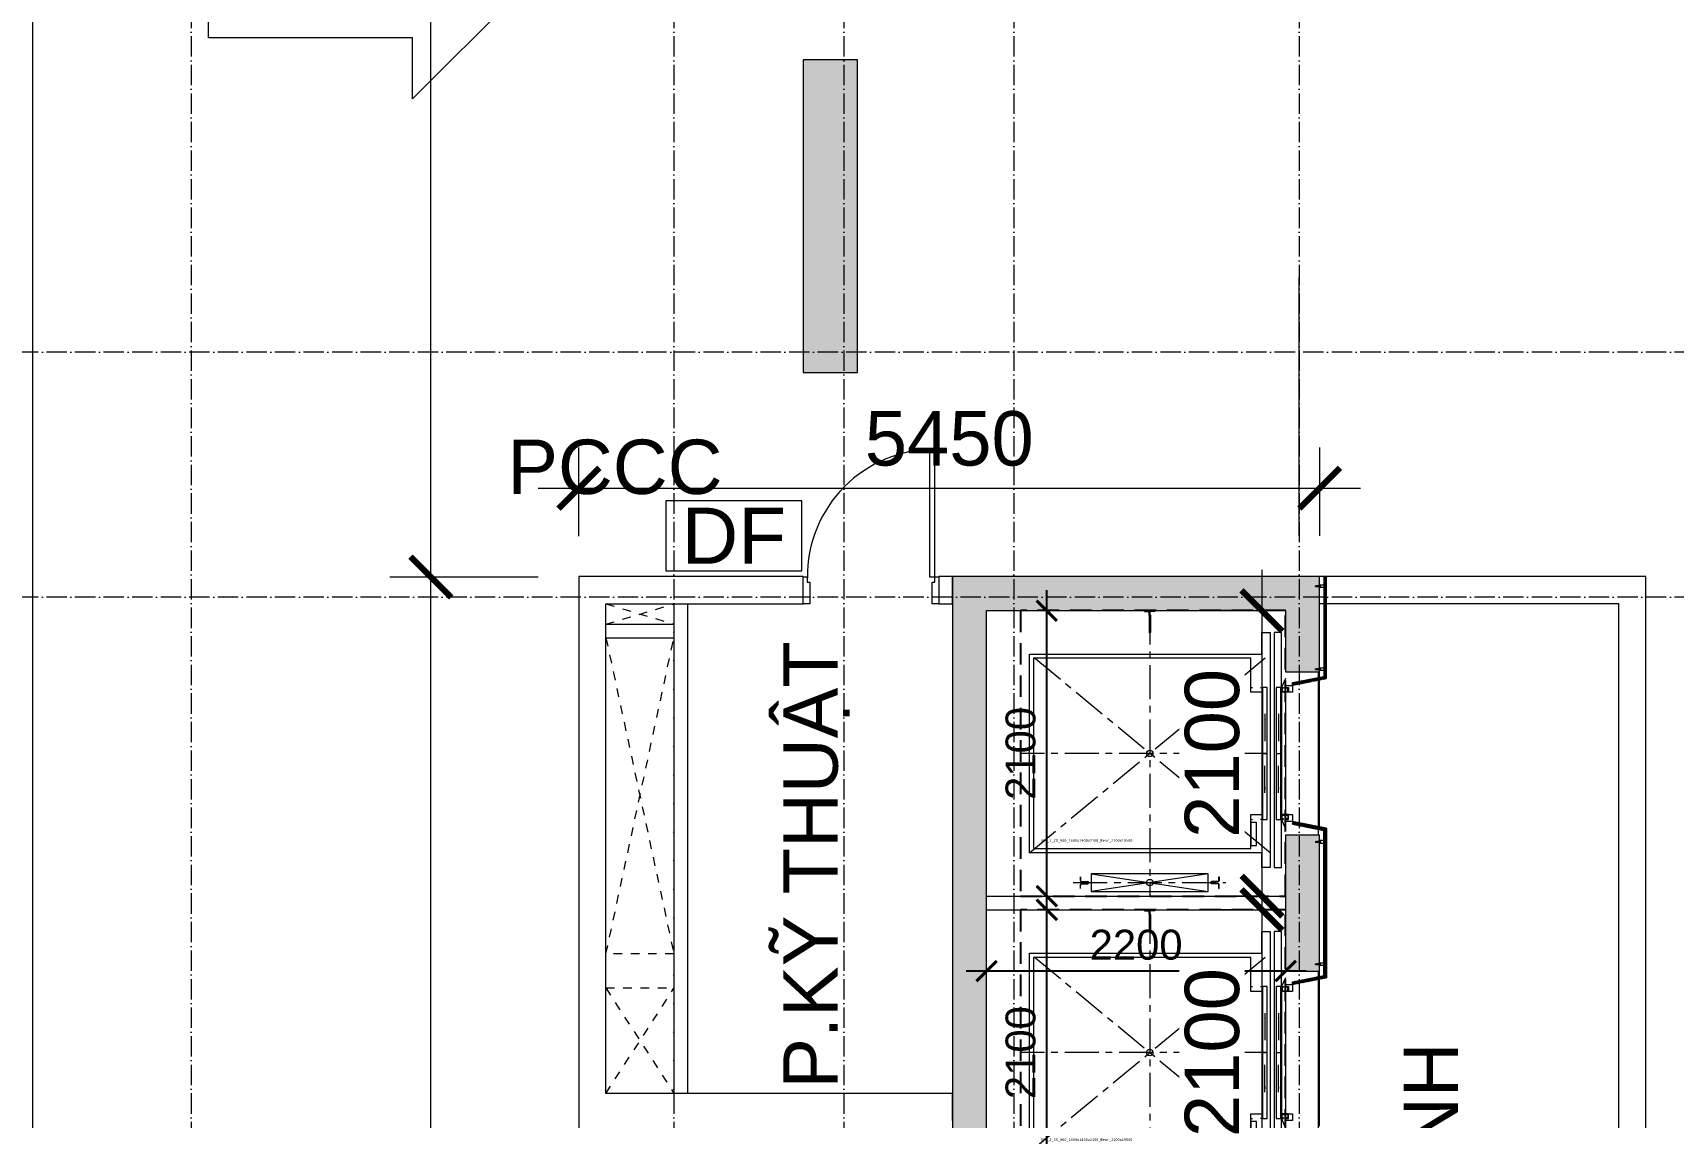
# Model space of a CAD drawing. Header units: millimetres. Extents: x -55733 to 116976, y -16290 to 119028.
# Drawn here: x 18735 to 30801, y 27325 to 35299 of the extents above; entities that cross this region are included whole.
import ezdxf
from ezdxf.enums import TextEntityAlignment as Align

# ---------------------------------------------------------------- set-up
doc = ezdxf.new("R2010")
doc.units = ezdxf.units.MM
for name, pattern in [('CENTERX2', [4, 2.5, -0.5, 0.5, -0.5]), ('Dash', [6.35, 3.175, -3.175]), ('Grid Line', [4.2, 3, -0.6, 0, -0.6]), ('HIDDEN', [0.375, 0.25, -0.125]), ('HIDDEN2', [4.7625, 3.175, -1.5875])]:
    doc.linetypes.add(name, pattern=pattern)
doc.layers.get('Defpoints').update_dxf_attribs({"color": 230})
for name, color, linetype, lineweight in [('A-DETL', 83, 'Continuous', 5), ('A-DETL-GENF', 31, 'Continuous', 5), ('A-DETL-GENF-HDLN', 161, 'Dash', 5), ('CHU', 181, 'Continuous', 5), ('CUA', 31, 'Continuous', 9), ('DIM', 1, 'Continuous', 5), ('G-ANNO-SYMB', 111, 'Continuous', 5), ('GRA', 211, 'Continuous', 9), ('LAT-GACH', 140, 'Continuous', 13), ('NET THAY 2', 55, 'Continuous', 5), ('NET-CAT', 3, 'Continuous', 15), ('NET-THAY', 2, 'Continuous', 9), ('THIET-BI-1', 26, 'Continuous', 5), ('TRUC', 225, 'Continuous', 5), ('X-COT HAM$0$LC.HA', 8, 'Continuous', 9), ('Y-GHI CHU PCCC$0$Z-CT1-GHI CHU TT$0$KI-HIEU', 6, 'Continuous', 13)]:
    doc.layers.add(name, color=color, linetype=linetype, lineweight=lineweight)
doc.styles.add('Arial_3', font='arial_0.ttf', dxfattribs={"height": 400})
doc.styles.add('hoistway plan', font='chhbg.shx', dxfattribs={"height": 45})
doc.styles.add('TA1', font='arial_0.ttf')
doc.styles.add('Y-GHI CHU PCCC$0$Arial', font='arial_0.ttf')
doc.dimstyles.new('D_100', dxfattribs={"dimtxt": 220, "dimasz": 150, "dimexe": 150, "dimexo": 150, "dimgap": 80, "dimtad": 1, "dimdec": 0, "dimzin": 9, "dimtxsty": 'TA1', "dimblk": 'ARCHTICK', "dimcen": 1, "dimdle": 150, "dimclrd": 256, "dimclre": 256, "dimclrt": 7, "dimadec": 0, "dimazin": 0, "dimtfac": 1, "dimtdec": 0, "dimtix": 1, "dimtmove": 1, "dimatfit": 3, "dimfxl": 0, "dimtolj": 1, "dimtzin": 0, "dimlwd": -1, "dimlwe": -1, "dimarcsym": 0})
doc.dimstyles.new('D_200_KTx2', dxfattribs={"dimtxt": 400, "dimasz": 300, "dimexe": 300, "dimexo": 300, "dimgap": 160, "dimtad": 1, "dimdec": 0, "dimzin": 9, "dimtxsty": 'TA1', "dimblk": 'ARCHTICK', "dimcen": 1, "dimdle": 300, "dimclrd": 256, "dimclre": 256, "dimclrt": 7, "dimadec": 0, "dimazin": 0, "dimtfac": 1, "dimtdec": 0, "dimtix": 1, "dimtmove": 1, "dimatfit": 3, "dimldrblk": 'ARCHTICK', "dimfxl": 0, "dimtolj": 1, "dimtzin": 0, "dimlwd": -1, "dimlwe": -1, "dimarcsym": 0})
doc.dimstyles.new('hoistway plan', dxfattribs={"dimtxt": 45, "dimasz": 17, "dimexe": 15, "dimexo": 20, "dimgap": 25, "dimtad": 1, "dimdec": 0, "dimzin": 0, "dimdsep": 46, "dimtxsty": 'hoistway plan', "dimblk": 'DOT', "dimcen": 50, "dimclrd": 8, "dimclre": 8, "dimclrt": 3, "dimadec": 0, "dimazin": 0, "dimtfac": 1, "dimtdec": 0, "dimtmove": 1, "dimatfit": 3, "dimfxl": 0, "dimtolj": 1, "dimtzin": 0, "dimarcsym": 0})
pattern_1 = [(225, (281291.963, 17214.836), (4.41941738, -4.41941738), []), (315, (281291.963, 17214.836), (4.41941738, 4.41941738), [])]
pattern_2 = [(240.2551187, (159143.5025, 32363.0964), (5.42651964, -3.10086836), []), (330.2551187, (159143.5025, 32363.0964), (3.10086836, 5.42651964), [])]

# ---------------------------------------------------------------- blocks, each defined once
blk = doc.blocks.new('ALC1807-ASCENT PLAZA-KET CAU_rvt-1-MẶT BẰNG HẦM 1')
at = {"layer": 'X-COT HAM$0$LC.HA'}
h = blk.add_hatch(color=256, dxfattribs=at)
h.dxf.hatch_style = 1
h.paths.add_polyline_path([(24801, 35100), (24401, 35100), (24401, 32800), (24801, 32800)])
at = {"ltscale": 1000, "elevation": 0}
blk.add_lwpolyline([(24801, 35100), (24401, 35100), (24401, 32800), (24801, 32800)], close=True, dxfattribs=at)
blk = doc.blocks.new('CUA 1 CANH MO - 2 - Type 1000-1152409-MẶT BẰNG HẦM 1')
at = {"layer": 'CUA', "lineweight": 5}
for p, q in [((-399, 98), (-349, 98)), ((-349, 98), (-349, -61)), ((551, 98), (601, 98)), ((551, -61), (551, 98)), ((-369, -102), (-399, -102)), ((-369, -61), (-369, -102)), ((-349, -61), (-369, -61)), ((571, -61), (551, -61)), ((571, -102), (571, -61)), ((601, -102), (571, -102))]:
    blk.add_line(p, q, dxfattribs=at)
at = {"layer": 'CUA'}
for p, q in [((-328, -102), (-368, -102)), ((-368, -102), (-368, -1040)), ((-328, -1040), (-328, -102)), ((-368, -1040), (-328, -1040))]:
    blk.add_line(p, q, dxfattribs=at)
at = {"layer": 'CUA', "lineweight": 5}
blk.add_arc((-368, -102), 938, 270, 0.5, dxfattribs=at)
blk = doc.blocks.new('AROW - AROW-1139903-MẶT BẰNG HẦM 1')
at = {"layer": 'A-DETL-GENF'}
for p, q in [((0, 0), (900, 900)), ((900, 900), (900, 450)), ((900, 450), (2400, 450)), ((2400, 450), (2400, -450)), ((900, -900), (0, 0)), ((2400, -450), (900, -450)), ((900, -450), (900, -900))]:
    blk.add_line(p, q, dxfattribs=at)
blk = doc.blocks.new('_DOT')
at = {"color": 0, "linetype": 'ByBlock'}
blk.add_line((-0.5, 0), (-1, 0), dxfattribs=at)
at = {"color": 0, "linetype": 'ByBlock', "const_width": 0.5}
blk.add_lwpolyline([(-0.25, 0, 1), (0.25, 0, 1)], format="xyb", close=True, dxfattribs=at)
blk = doc.blocks.new('A$C1F5A74C7')
at = {"color": 0, "lineweight": 5}
for p, q in [((0, 10), (0, 12)), ((0, 10), (21, 10)), ((3, 8), (3, 10)), ((3, 5), (3, 7)), ((5, 91), (10, 94)), ((5, 91), (5, 29)), ((5, 91), (15, 91)), ((6, 78), (5, 75)), ((5, 75), (8, 75)), ((6, 72), (5, 69)), ((5, 69), (8, 69)), ((6, 66), (5, 63)), ((5, 63), (8, 63)), ((6, 60), (5, 57)), ((5, 57), (8, 57)), ((6, 54), (5, 51)), ((5, 51), (8, 51)), ((5, 49), (8, 49)), ((5, 10), (5, 29)), ((8, 5), (5, 5)), ((7, 80), (6, 78)), ((6, 78), (10, 78)), ((8, 73), (6, 72)), ((8, 67), (6, 66)), ((8, 61), (6, 60)), ((8, 55), (6, 54)), ((8, 82), (7, 80)), ((7, 81), (10, 81)), ((7, 80), (10, 80)), ((7, 29), (7, 76)), ((7, 10), (7, 31)), ((7, 9), (7, 10)), ((7, 5), (7, 8)), ((7, 5), (7, 5)), ((9, 84), (8, 82)), ((8, 83), (10, 83)), ((8, 73), (8, 75)), ((8, 69), (8, 67)), ((8, 61), (8, 63)), ((8, 57), (8, 55)), ((8, 51), (8, 49)), ((10, 87), (9, 85)), ((9, 85), (12, 86)), ((10, 5), (9, 5)), ((10, 99), (10, 11)), ((10, 94), (15, 91)), ((10, 87), (12, 85)), ((10, 41), (10, 80)), ((10, 78), (15, 78)), ((10, 41), (11, 41)), ((10, 13), (10, 0)), ((12, 5), (10, 5)), ((11, 84), (13, 84)), ((11, 81), (14, 82)), ((11, 41), (11, 80)), ((11, 80), (14, 80)), ((12, 84), (12, 83)), ((12, 73), (12, 75)), ((12, 75), (15, 75)), ((12, 73), (15, 72)), ((12, 69), (12, 67)), ((12, 69), (15, 69)), ((12, 67), (15, 66)), ((12, 61), (12, 63)), ((12, 63), (15, 63)), ((12, 61), (15, 60)), ((12, 57), (12, 55)), ((12, 57), (15, 57)), ((12, 55), (15, 54)), ((12, 49), (12, 51)), ((12, 51), (15, 51)), ((12, 49), (15, 49)), ((12, 5), (12, 5)), ((13, 82), (14, 80)), ((16, 5), (13, 5)), ((14, 80), (15, 78)), ((14, 29), (14, 76)), ((14, 10), (14, 31)), ((14, 9), (14, 10)), ((14, 5), (14, 8)), ((15, 91), (15, 29)), ((15, 78), (15, 75)), ((15, 72), (15, 69)), ((15, 66), (15, 63)), ((15, 60), (15, 57)), ((15, 54), (15, 51)), ((15, 10), (15, 29)), ((18, 10), (18, 8)), ((18, 7), (18, 5)), ((21, 10), (21, 12))]:
    blk.add_line(p, q, dxfattribs=at)
for centre, radius, start, end in [((5, 7), 2.77, 227.3489, 309.0524), ((10, 15), 10.9, 250.5292, 255.5659), ((10, 15), 10.9, 263.51, 276.4907), ((10, 15), 10.9, 284.1671, 289.4715), ((16, 7), 2.77, 230.845, 312.6565)]:
    blk.add_arc(centre, radius, start, end, dxfattribs=at)
blk = doc.blocks.new('*U44')
for p, q in [((11, 0), (11, 0)), ((12, 0), (11, 0)), ((12, 0), (12, 0)), ((14, 0), (13, 0)), ((14, 3), (14, 4)), ((14, 2), (14, 3)), ((14, 2), (14, 2)), ((14, 0), (14, 1)), ((14, 0), (14, -1)), ((14, 0), (15, 0)), ((16, 0), (16, 0)), ((17, 0), (17, 0)), ((17, 0), (18, 0)), ((48, 10), (48, -10)), ((14, -2), (14, -3)), ((14, -2), (14, -2)), ((14, -3), (14, -4))]:
    blk.add_line(p, q)
blk.add_lwpolyline([(50, 10), (9, 10, 0.414215), (7, 8), (7, -8, 0.414214), (9, -10), (50, -10)], format="xyb")
for radius in [2.9, 0.712]:
    blk.add_circle((14, 0), radius)
at = {"extrusion": (0, 0, -1), "xscale": 0.3999999999068677, "yscale": 0.3999999999068677, "zscale": -0.4, "rotation": 90.00000000000001}
blk.add_blockref('A$C1F5A74C7', (-43, -4), dxfattribs=at)
blk = doc.blocks.new('_ArchTick')
at = {"color": 0, "const_width": 0.15}
blk.add_lwpolyline([(-0.5, -0.5), (0.5, 0.5)], dxfattribs=at)
blk = doc.blocks.new('*D129')
at = {"layer": 'Defpoints', "transparency": 16777216}
blk.add_line((5350, 11800), (2850, 11800), dxfattribs=at)
at = {"layer": 'Defpoints', "color": 0, "transparency": 16777216}
for p in [(3000, 11800), (3000, 11800), (5200, 11800)]:
    blk.add_point(p, dxfattribs=at)
at = {"layer": 'Defpoints', "transparency": 16777216, "xscale": 150, "yscale": 150, "zscale": 150}
for p, rotation in [((3000, 11800), 179.9999999999999), ((5200, 11800), 359.9999999999999)]:
    blk.add_blockref('_ArchTick', p, dxfattribs=dict(at, rotation=rotation))
at = {"layer": 'Defpoints', "color": 7, "transparency": 16777216, "insert": (4100, 11992), "char_height": 220, "attachment_point": 5, "style": 'TA1'}
blk.add_mtext('\\A1;2200', dxfattribs=at)
blk = doc.blocks.new('*D131')
at = {"layer": 'Defpoints', "transparency": 16777216}
blk.add_line((3443, 10000), (3443, 12400), dxfattribs=at)
at = {"layer": 'Defpoints', "color": 0, "transparency": 16777216}
for p in [(3443, 12250), (3443, 12250), (3443, 10150)]:
    blk.add_point(p, dxfattribs=at)
at = {"layer": 'Defpoints', "transparency": 16777216, "xscale": 150, "yscale": 150, "zscale": 150}
for p, rotation in [((3443, 12250), 89.9999999999999), ((3443, 10150), 269.9999999999999)]:
    blk.add_blockref('_ArchTick', p, dxfattribs=dict(at, rotation=rotation))
at = {"layer": 'Defpoints', "color": 7, "transparency": 16777216, "insert": (3251, 11200), "char_height": 220, "attachment_point": 5, "rotation": 90, "style": 'TA1'}
blk.add_mtext('\\A1;2100', dxfattribs=at)
blk = doc.blocks.new('*D132')
at = {"layer": 'Defpoints', "transparency": 16777216}
blk.add_line((3443, 12200), (3443, 14600), dxfattribs=at)
at = {"layer": 'Defpoints', "color": 0, "transparency": 16777216}
for p in [(3443, 14450), (3443, 14450), (3443, 12350)]:
    blk.add_point(p, dxfattribs=at)
at = {"layer": 'Defpoints', "transparency": 16777216, "xscale": 150, "yscale": 150, "zscale": 150}
for p, rotation in [((3443, 14450), 89.9999999999999), ((3443, 12350), 269.9999999999999)]:
    blk.add_blockref('_ArchTick', p, dxfattribs=dict(at, rotation=rotation))
at = {"layer": 'Defpoints', "color": 7, "transparency": 16777216, "insert": (3251, 13400), "char_height": 220, "attachment_point": 5, "rotation": 90, "style": 'TA1'}
blk.add_mtext('\\A1;2100', dxfattribs=at)
blk = doc.blocks.new('*D61')
at = {"layer": 'Defpoints', "color": 0, "transparency": 16777216}
for p in [(28201, 31950), (22751, 31297), (28201, 31300)]:
    blk.add_point(p, dxfattribs=at)
at = {"layer": 'DIM', "transparency": 16777216}
for p, q in [((22751, 31597), (22751, 32250)), ((28201, 31600), (28201, 32250)), ((22451, 31950), (28501, 31950))]:
    blk.add_line(p, q, dxfattribs=at)
at = {"layer": 'DIM', "transparency": 16777216, "xscale": 300, "yscale": 300, "zscale": 300, "rotation": 180}
blk.add_blockref('_ArchTick', (22751, 31950), dxfattribs=at)
at = {"layer": 'DIM', "transparency": 16777216, "xscale": 300, "yscale": 300, "zscale": 300}
blk.add_blockref('_ArchTick', (28201, 31950), dxfattribs=at)
at = {"layer": 'DIM', "color": 7, "transparency": 16777216, "insert": (25476, 32314), "char_height": 400, "attachment_point": 5, "style": 'TA1'}
blk.add_mtext('\\A1;5450', dxfattribs=at)
blk = doc.blocks.new('*D64')
at = {"layer": 'Defpoints', "color": 0, "transparency": 16777216}
for p in [(21662, 31297), (22751, 31297), (22751, 15097)]:
    blk.add_point(p, dxfattribs=at)
at = {"layer": 'DIM', "transparency": 16777216}
for p, q in [((21662, 14797), (21662, 31597)), ((22451, 31297), (21362, 31297)), ((22451, 15097), (21362, 15097))]:
    blk.add_line(p, q, dxfattribs=at)
at = {"layer": 'DIM', "transparency": 16777216, "xscale": 300, "yscale": 300, "zscale": 300}
for p, rotation in [((21662, 31297), 90), ((21662, 15097), 270)]:
    blk.add_blockref('_ArchTick', p, dxfattribs=dict(at, rotation=rotation))
at = {"layer": 'DIM', "color": 7, "transparency": 16777216, "insert": (21298, 23197), "char_height": 400, "attachment_point": 5, "rotation": 90, "style": 'TA1'}
blk.add_mtext('\\A1;16200', dxfattribs=at)
blk = doc.blocks.new('*D65')
at = {"layer": 'Defpoints', "color": 0, "transparency": 16777216}
for p in [(21662, 45047), (22751, 45047), (22751, 31297)]:
    blk.add_point(p, dxfattribs=at)
at = {"layer": 'DIM', "transparency": 16777216}
for p, q in [((21662, 30997), (21662, 45347)), ((22451, 45047), (21362, 45047)), ((22451, 31297), (21362, 31297))]:
    blk.add_line(p, q, dxfattribs=at)
at = {"layer": 'DIM', "transparency": 16777216, "xscale": 300, "yscale": 300, "zscale": 300}
for p, rotation in [((21662, 45047), 90), ((21662, 31297), 270)]:
    blk.add_blockref('_ArchTick', p, dxfattribs=dict(at, rotation=rotation))
at = {"layer": 'DIM', "color": 7, "transparency": 16777216, "insert": (21298, 38172), "char_height": 400, "attachment_point": 5, "rotation": 90, "style": 'TA1'}
blk.add_mtext('\\A1;13750', dxfattribs=at)
blk = doc.blocks.new('*D69')
at = {"layer": 'Defpoints', "color": 0, "transparency": 16777216}
for p in [(27951, 31050), (27776, 28950), (27951, 28950)]:
    blk.add_point(p, dxfattribs=at)
at = {"layer": 'DIM', "transparency": 16777216}
for p, q in [((27776, 31350), (27776, 28650)), ((27651, 31050), (27476, 31050)), ((27651, 28950), (27476, 28950))]:
    blk.add_line(p, q, dxfattribs=at)
at = {"layer": 'DIM', "transparency": 16777216, "xscale": 300, "yscale": 300, "zscale": 300}
for p, rotation in [((27776, 31050), 90), ((27776, 28950), 270)]:
    blk.add_blockref('_ArchTick', p, dxfattribs=dict(at, rotation=rotation))
at = {"layer": 'DIM', "color": 7, "transparency": 16777216, "insert": (27411, 30000), "char_height": 400, "attachment_point": 5, "rotation": 90, "style": 'TA1', "bg_fill": 3, "box_fill_scale": 1.1, "bg_fill_color": 256, "bg_fill_true_color": 13158600, "bg_fill_transparency": 0}
blk.add_mtext('\\A1;2100', dxfattribs=at)
blk = doc.blocks.new('*D70')
at = {"layer": 'Defpoints', "color": 0, "transparency": 16777216}
for p in [(27951, 28850), (27776, 26750), (27951, 26750)]:
    blk.add_point(p, dxfattribs=at)
at = {"layer": 'DIM', "transparency": 16777216}
for p, q in [((27776, 29150), (27776, 26450)), ((27651, 28850), (27476, 28850)), ((27651, 26750), (27476, 26750))]:
    blk.add_line(p, q, dxfattribs=at)
at = {"layer": 'DIM', "transparency": 16777216, "xscale": 300, "yscale": 300, "zscale": 300}
for p, rotation in [((27776, 28850), 90), ((27776, 26750), 270)]:
    blk.add_blockref('_ArchTick', p, dxfattribs=dict(at, rotation=rotation))
at = {"layer": 'DIM', "color": 7, "transparency": 16777216, "insert": (27411, 27800), "char_height": 400, "attachment_point": 5, "rotation": 90, "style": 'TA1', "bg_fill": 3, "box_fill_scale": 1.1, "bg_fill_color": 256, "bg_fill_true_color": 13158600, "bg_fill_transparency": 0}
blk.add_mtext('\\A1;2100', dxfattribs=at)
blk = doc.blocks.new('Y-GHI CHU PCCC$0$A$C67775D76')
at = {"color": 8, "ltscale": 30}
blk.add_lwpolyline([(-266.7, -137.5), (266.7, -137.5), (266.7, 137.5), (-266.7, 137.5)], close=True, dxfattribs=at)
at = {"color": 8, "style": 'Y-GHI CHU PCCC$0$Arial'}
blk.add_text('DF', height=220, dxfattribs=at).set_placement((0, 0), align=Align.MIDDLE_CENTER)
blk = doc.blocks.new('P13_13_900_CO_900_1600x1350_Rear_2050x1910')
h = blk.add_hatch()
h.set_pattern_fill('ANSI31', color=256, scale=50, angle=90, style=0)
h.set_pattern_definition([(225, (-738.679, 3896.771), (-4.419417, 4.419417), [])])
h.paths.add_polyline_path([(-947, 2019, 0.227735), (-946, 2018, -0.227735), (-945, 2016), (-945, 1990, -0.414214), (-947, 1988), (-953, 1988, -0.414214), (-955, 1990), (-955, 2016, -0.227735), (-954, 2018, 0.227735), (-954, 2019), (-954, 2041, 0.414214), (-956, 2043), (-986, 2043, -0.414214), (-988, 2045), (-988, 2050), (-913, 2050), (-913, 2045, -0.414214), (-915, 2043), (-945, 2043, 0.414214), (-947, 2041)])
h = blk.add_hatch()
h.set_pattern_fill('ANSI31', color=256, scale=50, angle=90, style=0)
h.set_pattern_definition([(315, (-3335.6985, 52.7706), (-4.419417, -4.419417), [])])
h.paths.add_polyline_path([(-1460, 6), (-1458, 6), (-1458, 34, -0.414214), (-1450, 42), (-1405, 42, 0.414214), (-1400, 47), (-1400, 53, 0.414214), (-1405, 58), (-1450, 58, -0.414214), (-1458, 66), (-1458, 93), (-1460, 93), (-1460, 65, 0.414214), (-1451, 56), (-1406, 56, -0.414214), (-1402, 52), (-1402, 48, -0.414214), (-1406, 44), (-1451, 44, 0.414214), (-1460, 35)])
h = blk.add_hatch()
h.set_pattern_fill('ANSI31', color=256, scale=50, angle=90, style=0)
h.set_pattern_definition([(225, (1435.637, 52.7706), (4.419417, -4.419417), [])])
h.paths.add_polyline_path([(-440, 6), (-442, 6), (-442, 34, 0.414214), (-450, 42), (-495, 42, -0.414214), (-500, 47), (-500, 53, -0.414214), (-495, 58), (-450, 58, 0.414214), (-442, 66), (-442, 93), (-440, 93), (-440, 65, -0.414214), (-449, 56), (-494, 56, 0.414214), (-498, 52), (-498, 48, 0.414214), (-494, 44), (-449, 44, -0.414214), (-440, 35)])
for p, q in [((-988, 2050), (-913, 2050)), ((-988, 2050), (-988, 2045)), ((-986, 2043), (-956, 2043)), ((-955, 2016), (-955, 1890)), ((-954, 2019), (-954, 2041)), ((-947, 2019), (-947, 2041)), ((-915, 2043), (-945, 2043)), ((-945, 2016), (-945, 1890)), ((-913, 2050), (-913, 2045)), ((-953, 1888), (-947, 1888)), ((-205, 1485), (-195, 1485)), ((-125, 1450), (-125, 550)), ((-65, 1450), (-65, 550)), ((-65, 1450), (-65, 550)), ((-35, 1450), (-35, 550)), ((50, 1550), (20, 1485)), ((20, 1450), (20, 550)), ((-85, 1000), (-120, 1000)), ((-85, 1000), (-120, 1000)), ((-205, 515), (-195, 515)), ((50, 450), (20, 515)), ((-1458, 93), (-1460, 93)), ((-1460, 93), (-1460, 65)), ((-1460, 6), (-1460, 35)), ((-1458, 6), (-1460, 6)), ((-1458, 66), (-1458, 93)), ((-1458, 6), (-1458, 34)), ((-1451, 56), (-1406, 56)), ((-1451, 44), (-1406, 44)), ((-1450, 58), (-1405, 58)), ((-1450, 42), (-1405, 42)), ((-1402, 48), (-1402, 52)), ((-1400, 47), (-1400, 53)), ((-500, 47), (-500, 53)), ((-498, 48), (-498, 52)), ((-450, 58), (-495, 58)), ((-450, 42), (-495, 42)), ((-449, 56), (-494, 56)), ((-449, 44), (-494, 44)), ((-442, 66), (-442, 93)), ((-442, 93), (-440, 93)), ((-442, 6), (-442, 34)), ((-442, 6), (-440, 6)), ((-440, 93), (-440, 65)), ((-440, 6), (-440, 35))]:
    blk.add_line(p, q)
at = {"linetype": 'CENTERX2', "ltscale": 100}
for p, q in [((-950, 2050), (-950, -50)), ((-1835, 269), (-65, 1731)), ((-65, 269), (-1835, 1731)), ((-125, 1000), (-1900, 1000)), ((-1512, 50), (-389, 50))]:
    blk.add_line(p, q, dxfattribs=at)
at = {"linetype": 'HIDDEN', "ltscale": 150}
for p, q in [((-125, 1731), (-125, 1485)), ((-125, 515), (-125, 269))]:
    blk.add_line(p, q, dxfattribs=at)
at = {"ltscale": 100}
for p, q in [((-520, 115), (-1380, -15)), ((-1380, 115), (-520, -15))]:
    blk.add_line(p, q, dxfattribs=at)
for points in [[(-65, 550), (-65, 160), (-125, 160), (-125, 269), (-1835, 269), (-1835, 1731), (-125, 1731), (-125, 1890), (-65, 1890), (-65, 1890)], [(-65, 1890), (-65, 1450)], [(20, 1473), (20, 1890), (-35, 1890), (-35, 1450)], [(-135, 1485), (-125, 1485), (-125, 1450), (-205, 1450), (-205, 1485), (-205, 1700), (-1805, 1700), (-1805, 300), (-205, 300), (-205, 515), (-205, 550), (-125, 550), (-125, 515), (-135, 515)], [(-120, 1000), (-85, 1000), (-85, 1485), (-120, 1485), (-120, 515), (-85, 515), (-85, 1000)], [(-20, 1000), (15, 1000), (15, 1485), (-20, 1485), (-20, 515), (15, 515), (15, 1000)], [(70, 1485), (70, 1450), (20, 1450), (20, 1485), (35, 1485), (35, 1480), (25, 1480), (25, 1455), (65, 1455), (65, 1480), (55, 1480), (55, 1485), (70, 1485)], [(-35, 550), (-35, 160), (20, 160), (20, 515)], [(70, 515), (70, 550), (20, 550), (20, 515), (35, 515), (35, 520), (25, 520), (25, 545), (65, 545), (65, 520), (55, 520), (55, 515), (70, 515)]]:
    blk.add_lwpolyline(points)
for points in [[(50, 1450), (50, 1500), (100, 1500), (100, 1450)], [(-205, 318), (-205, 498), (-207, 498), (-207, 318)], [(-165, 323), (-165, 493), (-205, 493), (-205, 323)], [(50, 500), (50, 550), (100, 550), (100, 500)], [(-520, 115), (-1380, 115), (-1380, -15), (-520, -15)]]:
    blk.add_lwpolyline(points, close=True)
for centre in [(-950, 1000), (-950, 50)]:
    blk.add_circle(centre, 23.8, dxfattribs=at)
for centre, radius, start, end in [((-986, 2045), 2, 180, 270), ((-956, 2041), 2, 0, 90), ((-953, 2016), 2, 128.6822, 180), ((-956, 2019), 2, 308.6822, 0), ((-945, 2041), 2, 90, 180), ((-945, 2019), 2, 180, 231.3178), ((-947, 2016), 2, 0, 51.3178), ((-915, 2045), 2, 270, 0), ((-953, 1890), 2, 180, 270), ((-947, 1890), 2, 270, 0), ((-1451, 65), 9, 180, 270), ((-1451, 35), 9, 90, 180), ((-1450, 66), 8, 180, 270), ((-1450, 34), 8, 90, 180), ((-1406, 52), 4, 0, 90), ((-1406, 48), 4, 270, 0), ((-1405, 53), 5, 0, 90), ((-1405, 47), 5, 270, 0), ((-495, 53), 5, 90, 180), ((-495, 47), 5, 180, 270), ((-494, 52), 4, 90, 180), ((-494, 48), 4, 180, 270), ((-450, 66), 8, 270, 0), ((-450, 34), 8, 0, 90), ((-449, 65), 9, 270, 0), ((-449, 35), 9, 0, 90)]:
    blk.add_arc(centre, radius, start, end)
at = {"layer": 'Defpoints', "linetype": 'HIDDEN2', "ltscale": 50}
blk.add_lwpolyline([(-1900, -50), (50, -50), (50, 2050), (-1900, 2050)], close=True, dxfattribs=at)
at = {"layer": 'Defpoints'}
blk.add_text('900_2_CO_900_1600x1400x2100_Rear_2100x19500', height=20, dxfattribs=at).set_placement((-1750, 350))
for points in [[(-102, 1290), (-102, 1091)], [(-2, 1290), (-2, 1091)], [(-102, 710), (-102, 909)], [(-2, 710), (-2, 909)]]:
    blk.add_leader(points, dimstyle='hoistway plan', override={"dimasz": 40, "dimtad": 0, "dimclrd": 256})
blk = doc.blocks.new('A$C18732D84')
at = {"layer": 'GRA', "transparency": 33554687}
h = blk.add_hatch(dxfattribs=at)
h.set_pattern_fill('ANSI37', color=159, scale=50, angle=180, style=0)
h.set_pattern_definition(pattern_1)
h.paths.add_polyline_path([(5500, 13950), (5500, 14700), (5480, 14700), (5480, 13966.4)])
h = blk.add_hatch(dxfattribs=at)
h.set_pattern_fill('ANSI37', color=159, scale=50, angle=555.25512, style=0)
h.set_pattern_definition(pattern_2)
h.paths.add_polyline_path([(5500, 13950), (5250, 13900), (5250, 13920.4), (5480, 13966.4)])
h = blk.add_hatch(dxfattribs=at)
h.set_pattern_fill('ANSI37', color=159, scale=50, angle=555.25512, style=0)
h.set_pattern_definition(pattern_2)
h.paths.add_polyline_path([(5500, 12850), (5250, 12900), (5250, 12879.6), (5480, 12833.6)])
h = blk.add_hatch(dxfattribs=at)
h.set_pattern_fill('ANSI37', color=159, scale=50, angle=180, style=0)
h.set_pattern_definition(pattern_1)
h.paths.add_polyline_path([(5500, 12850), (5500, 11750), (5480, 11766.4), (5480, 12833.6)])
h = blk.add_hatch(dxfattribs=at)
h.set_pattern_fill('ANSI37', color=159, scale=50, angle=555.25512, style=0)
h.set_pattern_definition(pattern_2)
h.paths.add_polyline_path([(5500, 11750), (5250, 11700), (5250, 11720.4), (5480, 11766.4)])
at = {"layer": 'NET-CAT'}
h = blk.add_hatch(color=256, dxfattribs=at)
h.dxf.hatch_style = 1
h.paths.add_polyline_path([(5450, 10600), (5200, 10600), (5200, 9600), (5450, 9600)], flags=17)
h.paths.add_polyline_path([(5450, 12800), (5200, 12800), (5200, 11800), (5450, 11800)], flags=17)
h.paths.add_polyline_path([(5450, 8400), (5200, 8400), (5200, 7400), (5450, 7400)], flags=17)
h.paths.add_polyline_path([(5450, 6200), (5200, 6200), (5200, 5750), (3000, 5750), (3000, 14450), (5200, 14450), (5200, 14000), (5450, 14000), (5450, 14700), (2750, 14700), (2750, 7800), (2350, 7800), (2350, 7550), (2750, 7550), (2750, 5750), (950, 5750), (950, 7550), (1350, 7550), (1350, 7800), (700, 7800), (700, 5750), (0, 5750), (0, -50), (4150, -50), (4150, 200), (250, 200), (250, 2700), (5450, 2700), (5450, 2950), (3300, 2950), (3300, 3825), (3050, 3825), (3050, 2950), (250, 2950), (250, 5500), (3050, 5500), (3050, 5025), (3300, 5025), (3300, 5500), (5450, 5500)])
at = {"layer": 'GRA'}
for points in [[(5500, 13950), (5500, 14700), (5480, 14700), (5480, 13966.4)], [(5500, 13950), (5250, 13900), (5250, 13920.4), (5480, 13966.4)], [(5500, 12850), (5250, 12900), (5250, 12879.6), (5480, 12833.6)], [(5500, 12850), (5500, 11750), (5480, 11766.4), (5480, 12833.6)], [(5500, 11750), (5250, 11700), (5250, 11720.4), (5480, 11766.4)], [(5500, 11750), (5250, 11700), (5250, 11720.4), (5480, 11766.4)]]:
    blk.add_lwpolyline(points, close=True, dxfattribs=at)
at = {"layer": 'LAT-GACH'}
for p, q in [((5450, 12860), (5450, 14000)), ((5200, 13850), (5200, 12950)), ((5450, 10660), (5450, 11800)), ((5200, 11650), (5200, 10750))]:
    blk.add_line(p, q, dxfattribs=at)
at = {"layer": 'NET THAY 2'}
for p, q in [((3000, 12350), (5200, 12350)), ((3000, 12250), (5200, 12250))]:
    blk.add_line(p, q, dxfattribs=at)
at = {"layer": 'NET-CAT'}
blk.add_lwpolyline([(5450, 5500), (5450, 6200), (5200, 6200), (5200, 5750), (3000, 5750), (3000, 14450), (5200, 14450), (5200, 14000), (5450, 14000), (5450, 14700), (2750, 14700), (2750, 7800), (2350, 7800), (2350, 7550), (2750, 7550), (2750, 5750), (950, 5750), (950, 7550), (1350, 7550), (1350, 7800), (700, 7800), (700, 5750), (0, 5750), (0, -50)], dxfattribs=at)
blk.add_lwpolyline([(5450, 12800), (5200, 12800), (5200, 11800), (5450, 11800)], close=True, dxfattribs=at)
at = {"layer": 'GRA', "xscale": -1}
for p in [(5500, 14630), (5500, 14020.4), (5500, 11850)]:
    blk.add_blockref('*U44', p, dxfattribs=at)
at = {"layer": 'GRA', "rotation": 180}
blk.add_blockref('*U44', (5500, 12750), dxfattribs=at)
at = {"layer": 'GRA', "xscale": -1, "rotation": 359.9999999999978}
blk.add_blockref('*U44', (5500, 11850), dxfattribs=at)
at = {"layer": 'THIET-BI-1'}
for p in [(5150, 12400), (5150, 10200)]:
    blk.add_blockref('P13_13_900_CO_900_1600x1350_Rear_2050x1910', p, dxfattribs=at)
at = {"layer": 'Defpoints'}
for base, p1, p2, picture, middle in [((3443.3, 14450), (3443.3, 12350), (3443.3, 14450), '*D132', (3251, 13400)), ((3443.3, 12250), (3443.3, 10150), (3443.3, 12250), '*D131', (3251, 11200))]:
    dim = blk.add_linear_dim(base=base, p1=p1, p2=p2, angle=90, dimstyle='D_100', dxfattribs=at)
    dim.commit()
    dim.dimension.update_dxf_attribs({"geometry": picture, "text_midpoint": middle})
dim = blk.add_linear_dim(base=(3000, 11800), p1=(5200, 11800), p2=(3000, 11800), dimstyle='D_100', dxfattribs=at)
dim.commit()
dim.dimension.update_dxf_attribs({"geometry": '*D129', "text_midpoint": (4100, 11992.3)})

msp = doc.modelspace()

# ---------------------------------------------------------------- linework, layer by layer
at = {"layer": 'A-DETL'}
msp.add_line((28050.5, 31599.9), (28050.5, 33499.9), dxfattribs=at)
at = {"layer": 'A-DETL-GENF'}
msp.add_line((22950.5, 30949.9), (23450.5, 30949.9), dxfattribs=at)
at = {"layer": 'A-DETL-GENF-HDLN', "ltscale": 20}
for p, q in [((22950.5, 31099.9), (23450.5, 30950.7)), ((22950.5, 30949.9), (23450.5, 31099.1)), ((22950.5, 30849.9), (23450.5, 28525.8)), ((22950.5, 28525), (23450.5, 30849.1)), ((23450.5, 28525.8), (22950.5, 28525)), ((22950.5, 28275), (23450.5, 27499.9)), ((22950.5, 28275), (23450.5, 28275)), ((22950.5, 27499.1), (23450.5, 28274.2))]:
    msp.add_line(p, q, dxfattribs=at)
at = {"layer": 'G-ANNO-SYMB'}
msp.add_line((18734.8, -12536.8), (18734.8, 47193.1), dxfattribs=at)
at = {"layer": 'NET-CAT'}
for p, q in [((22750.5, 31299.9), (22750.5, 27199.9)), ((24400.5, 31299.9), (22750.5, 31299.9)), ((24400.5, 31099.9), (24400.5, 31299.9)), ((25500.5, 31299.9), (25400.5, 31299.9)), ((25400.5, 31299.9), (25400.5, 31099.9)), ((25500.5, 31099.9), (25500.5, 31299.9)), ((30600.9, 31300.3), (28200.9, 31300.3)), ((30600.9, 26245.4), (30600.9, 31300.3)), ((22950.5, 27499.9), (22950.5, 31099.9)), ((22950.5, 31099.9), (24400.5, 31099.9)), ((25400.5, 31099.9), (25500.5, 31099.9)), ((30400.9, 31100.3), (28200.9, 31100.3)), ((30400.9, 26245.4), (30400.9, 31100.3)), ((22950.5, 30949.9), (23450.5, 30949.9)), ((22950.5, 30849.9), (23450.5, 30849.9)), ((25500.5, 27499.9), (22950.5, 27499.9)), ((25500.5, 27299.9), (25500.5, 27499.9))]:
    msp.add_line(p, q, dxfattribs=at)
at = {"layer": 'NET-THAY'}
for p, q in [((23450.5, 31099.9), (23450.5, 27499.9)), ((23550.5, 31099.9), (23550.5, 27499.9)), ((28190.5, 30599.9), (28190.5, 29399.9)), ((28190.5, 28399.9), (28190.5, 27199.9))]:
    msp.add_line(p, q, dxfattribs=at)
at = {"layer": 'TRUC', "linetype": 'Grid Line', "ltscale": 50}
for p, q in [((19900.5, 47249.9), (19900.5, -9494.1)), ((23450.5, 47249.9), (23450.5, -9494.1)), ((24700.5, 47249.9), (24700.5, -12161.6)), ((25950.5, 47249.9), (25950.5, -9494.1)), ((28050.5, 47249.9), (28050.5, -12161.6)), ((48819.1, 32949.9), (-19344.9, 32949.9))]:
    msp.add_line(p, q, dxfattribs=at)

# ---------------------------------------------------------------- block references
msp.add_blockref('A$C18732D84', (22750.5, 16599.9))
at = {"layer": 'A-DETL-GENF', "rotation": 180}
msp.add_blockref('AROW - AROW-1139903-MẶT BẰNG HẦM 1', (22427.4, 35713.1), dxfattribs=at)
at = {"layer": 'CUA', "rotation": 180}
msp.add_blockref('CUA 1 CANH MO - 2 - Type 1000-1152409-MẶT BẰNG HẦM 1', (25002, 31197.7), dxfattribs=at)
at = {"layer": 'NET-CAT'}
msp.add_blockref('ALC1807-ASCENT PLAZA-KET CAU_rvt-1-MẶT BẰNG HẦM 1', (0, 0), dxfattribs=at)
at = {"layer": 'Y-GHI CHU PCCC$0$Z-CT1-GHI CHU TT$0$KI-HIEU', "color": 8, "xscale": 1.875, "yscale": 1.875, "zscale": 1.875}
msp.add_blockref('Y-GHI CHU PCCC$0$A$C67775D76', (23891.7, 31600.8, 0), dxfattribs=at)

# ---------------------------------------------------------------- texts
at = {"layer": 'CHU', "color": 7, "insert": (22224.8, 32307.7), "char_height": 400, "width": 1644.28, "attachment_point": 1, "line_spacing_factor": 0.936439, "style": 'Arial_3'}
msp.add_mtext('\\pt2540,5080,7620,10160,12700,15240,17780,20320,22860,25400,27940,30480,33020,35560,38100,40640,43180,45720,48260,50800,53340,55880,58420,60960,63500,66040,68580,71120,73660,76200,78740,81280;PCCC', dxfattribs=at)
at = {"layer": 'CHU', "color": 7, "char_height": 400, "attachment_point": 1, "rotation": 90, "line_spacing_factor": 0.936439, "style": 'Arial_3'}
for s, insert, width in [('\\pt2540,5080,7620,10160,12700,15240,17780,20320,22860,25400,27940,30480,33020,35560,38100,40640,43180,45720,48260,50800,53340,55880,58420,60960,63500,66040,68580,71120,73660,76200,78740,81280;P.KỸ THUẬT', (24255.9, 27534.4), 3393.6), ('\\pt2540,5080,7620,10160,12700,15240,17780,20320,22860,25400,27940,30480,33020,35560,38100,40640,43180,45720,48260,50800,53340,55880,58420,60960,63500,66040,68580,71120,73660,76200,78740,81280;SẢNH', (28819.1, 26322.6), 1616)]:
    msp.add_mtext(s, dxfattribs=dict(at, insert=insert, width=width))

# ---------------------------------------------------------------- dimensions: what is measured, and where the dimension line sits
at = {"layer": 'DIM'}
for base, p1, p2, picture, middle in [((21662.2, 45046.6), (22750.5, 31296.6), (22750.5, 45046.6), '*D65', (21297.8, 38171.6)), ((21662.2, 31296.6), (22750.5, 15096.6), (22750.5, 31296.6), '*D64', (21297.9, 23196.6))]:
    dim = msp.add_linear_dim(base=base, p1=p1, p2=p2, angle=90, dimstyle='D_200_KTx2', dxfattribs=at)
    dim.commit()
    dim.dimension.update_dxf_attribs({"geometry": picture, "text_midpoint": middle})
dim = msp.add_linear_dim(base=(28200.5, 31950), p1=(22750.5, 31296.6), p2=(28200.5, 31299.9), dimstyle='D_200_KTx2', dxfattribs=at)
dim.commit()
dim.dimension.update_dxf_attribs({"geometry": '*D61', "text_midpoint": (25475.5, 32314.2)})

# ---------------------------------------------------------------- next in the draw order: dimensions: what is measured, and where the dimension line sits
dim = msp.add_linear_dim(base=(27775.5, 28949.9), p1=(27950.5, 31049.9), p2=(27950.5, 28949.9), angle=90, dimstyle='D_200_KTx2', override={"dimtfill": 1, "dimarcsym": 2}, dxfattribs=at)
dim.commit()
dim.dimension.update_dxf_attribs({"geometry": '*D69', "text_midpoint": (27411.3, 29999.9)})

# ---------------------------------------------------------------- next in the draw order: linework, layer by layer
at = {"layer": 'TRUC', "linetype": 'Grid Line', "ltscale": 50}
msp.add_line((48819.1, 31149.9), (-21659.5, 31149.9), dxfattribs=at)

# ---------------------------------------------------------------- next in the draw order: dimensions: what is measured, and where the dimension line sits
at = {"layer": 'DIM'}
dim = msp.add_linear_dim(base=(27775.5, 26749.9), p1=(27950.5, 28849.9), p2=(27950.5, 26749.9), angle=90, dimstyle='D_200_KTx2', override={"dimtfill": 1, "dimarcsym": 2}, dxfattribs=at)
dim.commit()
dim.dimension.update_dxf_attribs({"geometry": '*D70', "text_midpoint": (27411.3, 27799.9)})

doc.saveas('drawing.dxf')
